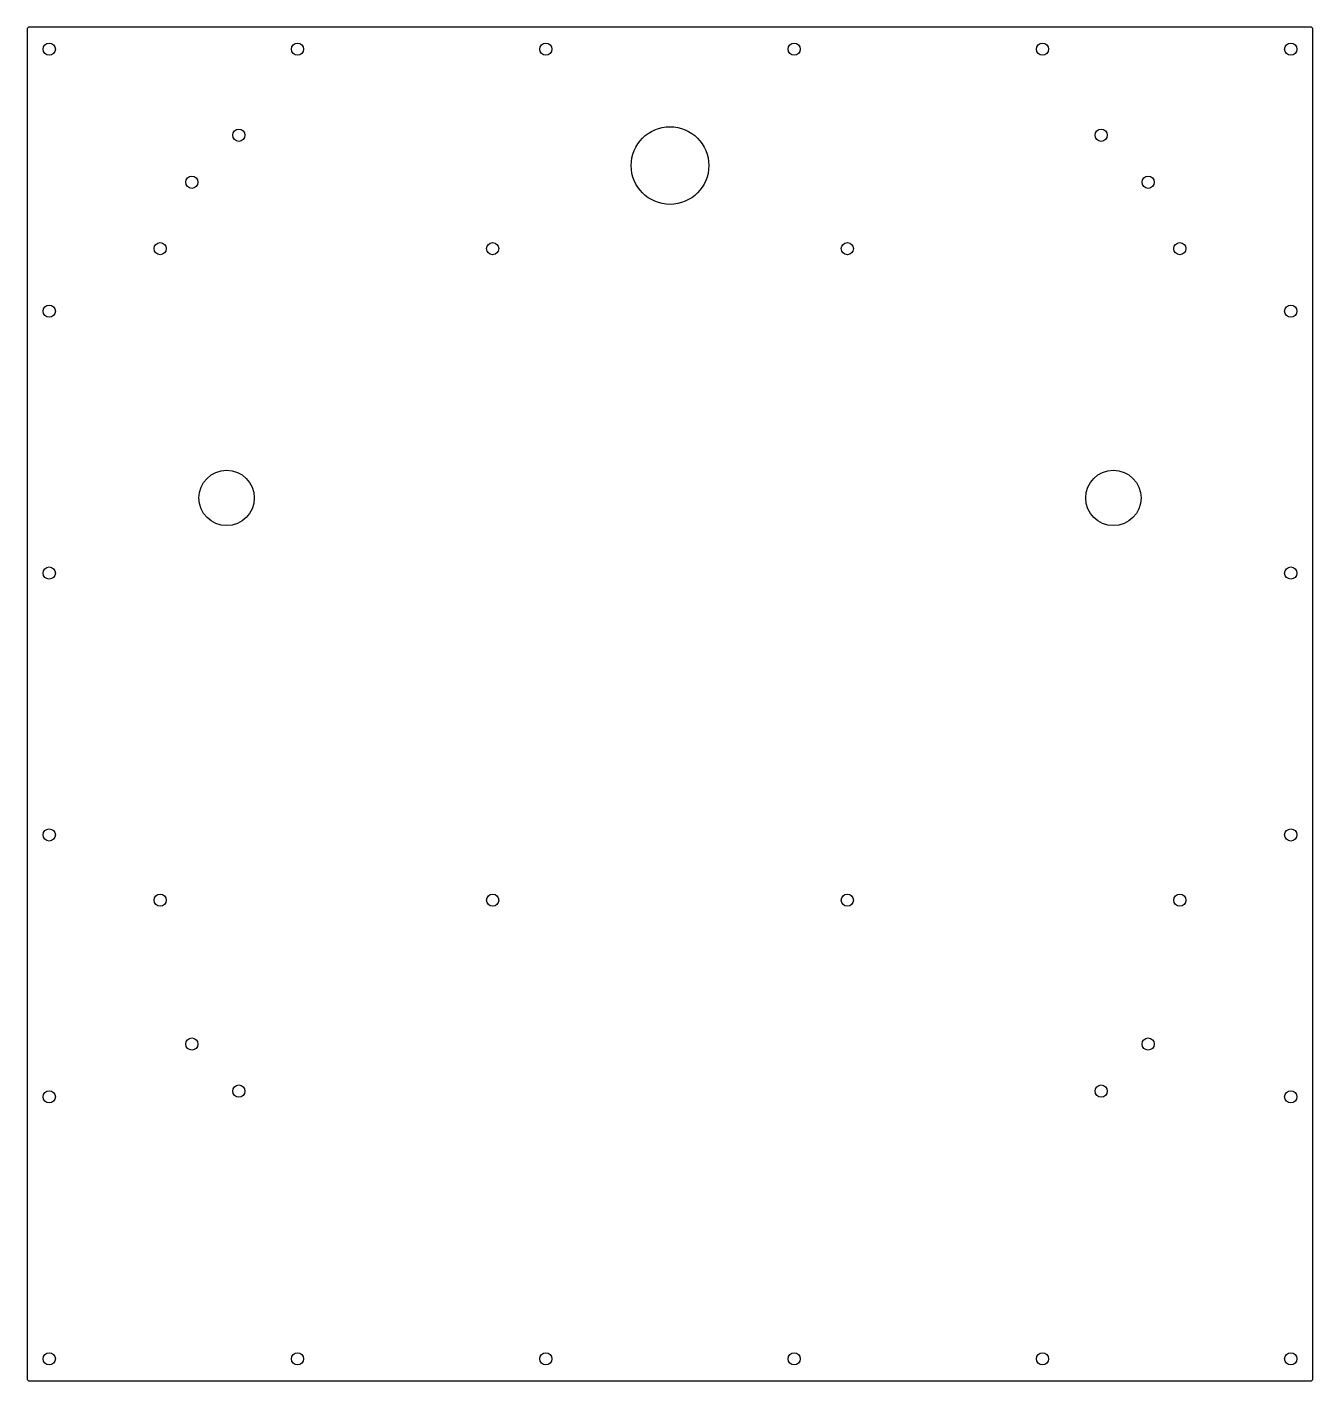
# Model space of a CAD drawing. Header units: millimetres. Extents: x -290 to 290, y -306 to 306.
import ezdxf

# ---------------------------------------------------------------- set-up
doc = ezdxf.new("R2010")
doc.units = ezdxf.units.MM

msp = doc.modelspace()

# ---------------------------------------------------------------- linework, layer by layer
at = {"color": 7, "linetype": 'Continuous', "lineweight": 25}
for p, q in [((-290, 304.5), (-290, -304.5)), ((289, 305.5), (-289, 305.5)), ((290, -304.5), (290, 304.5)), ((-289, -305.5), (289, -305.5))]:
    msp.add_line(p, q, dxfattribs=at)
for centre, radius in [((-280, 295.5), 2.75), ((-168, 295.5), 2.75), ((-56, 295.5), 2.75), ((56, 295.5), 2.75), ((168, 295.5), 2.75), ((280, 295.5), 2.75), ((-194.46, 256.68), 2.75), ((0, 243), 17.5), ((194.46, 256.68), 2.75), ((-215.68, 235.46), 2.75), ((215.68, 235.46), 2.75), ((-230, 205.5), 2.75), ((-80, 205.5), 2.75), ((80, 205.5), 2.75), ((230, 205.5), 2.75), ((-280, 177.3), 2.75), ((280, 177.3), 2.75), ((-200, 93), 12.5), ((200, 93), 12.5), ((-280, 59.1), 2.75), ((280, 59.1), 2.75), ((-280, -59.1), 2.75), ((280, -59.1), 2.75), ((-230, -88.5), 2.75), ((-80, -88.5), 2.75), ((80, -88.5), 2.75), ((230, -88.5), 2.75), ((-215.68, -153.46), 2.75), ((215.68, -153.46), 2.75), ((-280, -177.3), 2.75), ((-194.46, -174.68), 2.75), ((194.46, -174.68), 2.75), ((280, -177.3), 2.75), ((-280, -295.5), 2.75), ((-168, -295.5), 2.75), ((-56, -295.5), 2.75), ((56, -295.5), 2.75), ((168, -295.5), 2.75), ((280, -295.5), 2.75)]:
    msp.add_circle(centre, radius, dxfattribs=at)
for centre, start, end in [((-289, 304.5), 90, 180), ((289, 304.5), 0, 90), ((-289, -304.5), 180, 270), ((289, -304.5), 270, 360)]:
    msp.add_arc(centre, 1, start, end, dxfattribs=at)

doc.saveas('drawing.dxf')
